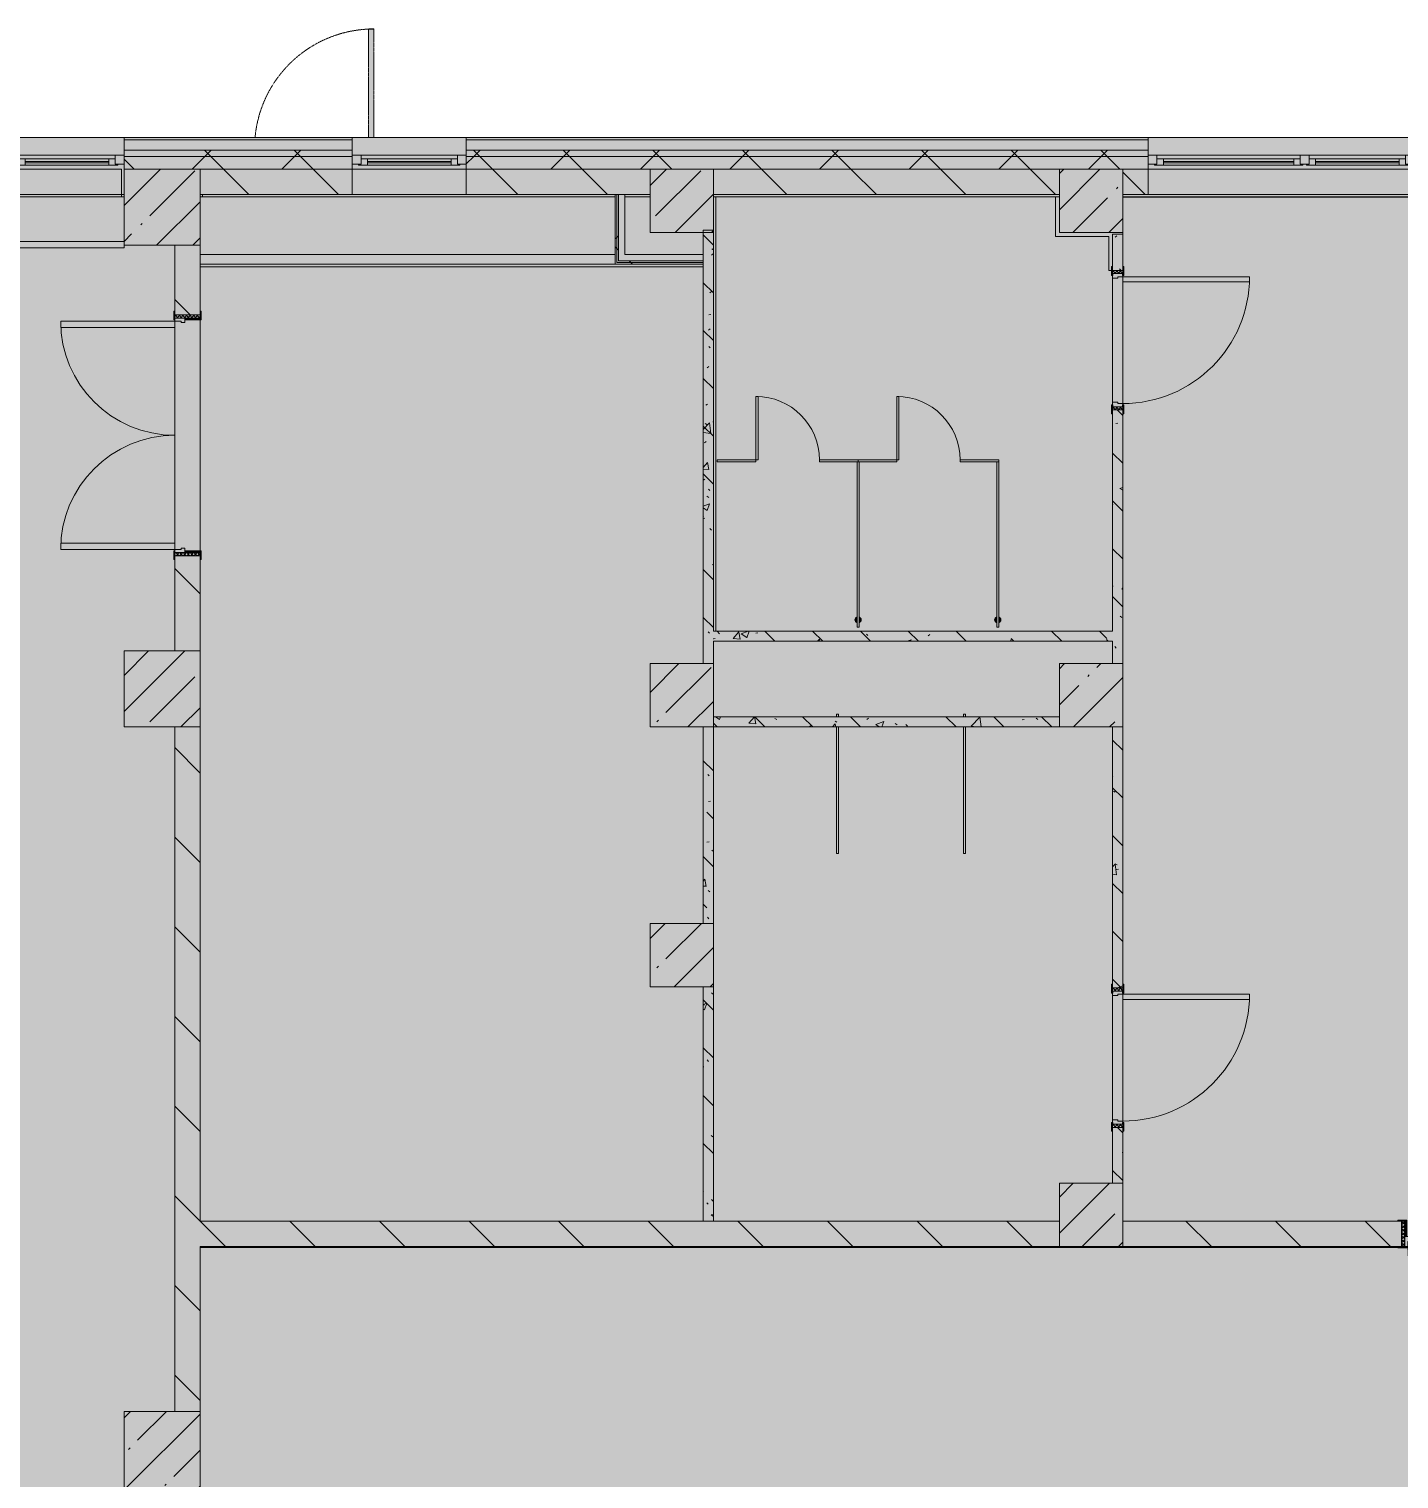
# Model space of a CAD drawing. Header units: millimetres. Extents: x 315 to 209858, y -8553 to 29000.
# Drawn here: x 140395 to 151204, y 16767 to 28205 of the extents above; entities that cross this region are included whole.
import ezdxf

# ---------------------------------------------------------------- set-up
doc = ezdxf.new("R2010")
doc.units = ezdxf.units.MM
doc.linetypes.add('200_ШТРИХ__ш1_п0_6_', pattern=[1.6, 1, -0.6])
doc.layers.add('A-DETL-GENF-4', color=7, linetype='Continuous', lineweight=9, true_color=0xc0c0c0, transparency=0.4)
for name, color, linetype, lineweight in [('A-DETL-MBND-1', 7, '200_ШТРИХ__ш1_п0_6_', 9), ('A-WALL-2', 7, 'Continuous', 5), ('I-WALL-5', 7, 'Continuous', 5), ('S-COLS-2', 7, 'Continuous', 5)]:
    doc.layers.add(name, color=color, linetype=linetype, lineweight=lineweight)
for name, color, linetype, lineweight, true_color in [('A-DOOR-2', 7, 'Continuous', 5, 0xaaaaaa), ('A-DOOR-3', 7, 'Continuous', 5, 0xe2e2e2), ('A-DOOR-4', 7, 'Continuous', 5, 0xb7b7b7), ('A-DOOR-5', 7, 'Continuous', 5, 0x737373), ('A-DOOR-FRAM-2', 7, 'Continuous', 5, 0xe2e2e2), ('A-DOOR-FRAM-3', 7, 'Continuous', 5, 0xaaaaaa), ('A-DOOR-FRAM-4', 7, 'Continuous', 5, 0xb7b7b7), ('A-FLOR-3', 7, 'Continuous', 5, 0xb7b7b7), ('A-GENM-5', 7, 'Continuous', 5, 0x737373), ('A-GENM-7', 7, 'Continuous', 5, 0xe2ddcd), ('A-GLAZ-3', 7, 'Continuous', 5, 0x737373), ('A-WALL-3', 7, 'Continuous', 9, 0x737373), ('A-WALL-4', 7, 'Continuous', 5, 0x737373), ('I-WALL-3', 7, 'Continuous', 5, 0xe7e7e7), ('I-WALL-6', 7, 'Continuous', 5, 0x737373), ('I-WALL-7', 7, 'Continuous', 5, 0x787878), ('S-COLS-3', 7, 'Continuous', 5, 0x737373)]:
    doc.layers.add(name, color=color, linetype=linetype, lineweight=lineweight, true_color=true_color)
pattern_1 = [(45, (74985, 0), (-285.1231, 285.1231), []), (45, (75270.13, 0), (-285.1231, 285.1231), [504.031, -100.806, 16.764, -84.042])]
pattern_2 = [(135, (74985, 0), (-353.5534, -353.5534), [])]
pattern_3 = [(135, (74985, 0), (-377.1708, -377.1708), [533.4, -88.9, 17.78, -88.9]), (135, (74985, 376.94), (-377.1708, -377.1708), []), (50, (74985, 0), (637.6445, -55.7866), [66.675, -733.425]), (355, (74985, 0), (-123.3494, 668.699), [53.34, -586.74]), (100.451, (75038.15, -4.65), (514.299, 612.908), [56.665, -623.315]), (46.184, (74985, 177.8), (948.7764, -147.15), [100.012, -1100.137]), (96.636, (75064.1, 165.5), (830.909, 865.997), [84.998, -934.973]), (351.184, (74985, 177.8), (830.918, 865.988), [80.01, -880.11]), (21, (75073.9, 133.35), (530.6506, -357.9283), [66.675, -733.425]), (326, (75073.9, 133.35), (216.308, 644.6585), [53.34, -586.74]), (71.451, (75118.13, 103.5), (746.9596, 286.7243), [56.665, -623.315]), (37.5, (74985.01, 0), (10.8105, 295.9426), [16.764, -562.864, 16.764, -578.866, -588.962]), (37.5, (74985.01, 0), (10.8105, 295.9426), [-1175.258, 16.764, -572.198]), (7.5, (74985, 0), (233.8692, 350.6318), [16.764, -322.834, 16.764, -549.529, -224.472]), (7.5, (74985, 0), (233.8692, 350.6318), [-905.891, 16.764, -207.708]), (327.5, (74786.76, 0), (474.5678, -20.0513), [16.764, -205.486, 16.764, -676.656, -920.115]), (327.5, (74786.76, 0), (474.5678, -20.0513), [-915.67, 16.764, -903.351]), (317.5, (74697.86, 0), (518.4522, 88.9934), [16.764, -272.161, 16.764, -443.738, -653.415]), (317.5, (74697.86, 0), (518.4522, 88.9934), [-749.427, 16.764, -636.651])]
pattern_4 = [(45, (74985, 0), (-353.5534, 353.5534), []), (135, (74985, 0), (-353.5534, -353.5534), [])]
pattern_5 = [(45, (74985, 0), (-530.33, 530.33), []), (135, (74985, 0), (-530.33, -530.33), [])]

# ---------------------------------------------------------------- blocks, each defined once
blk = doc.blocks.new('BSC_Колонна _Прямоугольная - 600х600-V106-2_3_2_птичка')
at = {"layer": 'S-COLS-2'}
h = blk.add_hatch(dxfattribs=at)
h.set_pattern_fill('FP_112', color=256, style=0, pattern_type=2)
h.set_pattern_definition([(45, (-66460, -17000), (-285.1231, 285.1231), []), (45, (-66174.88, -17000), (-285.1231, 285.1231), [504.031, -100.806, 16.764, -84.042])])
h.paths.add_polyline_path([(-300, -300), (300, -300), (300, 300), (-300, 300)])
at = {"layer": 'S-COLS-3'}
for p, q in [((300, 300), (-300, 300)), ((-300, 300), (-300, -300)), ((300, -300), (300, 300)), ((-300, -300), (300, -300))]:
    blk.add_line(p, q, dxfattribs=at)
blk = doc.blocks.new('BSC_Колонна _Прямоугольная - 500х500-V131-2_3_2_птичка')
at = {"layer": 'S-COLS-2'}
h = blk.add_hatch(dxfattribs=at)
h.set_pattern_fill('FP_136', color=256, style=0, pattern_type=2)
h.set_pattern_definition([(45, (-73790, -22950), (-285.1231, 285.1231), []), (45, (-73504.88, -22950), (-285.1231, 285.1231), [504.031, -100.806, 16.764, -84.042])])
h.paths.add_polyline_path([(-250, -250), (250, -250), (250, 250), (-250, 250)])
at = {"layer": 'S-COLS-3'}
for p, q in [((250, 250), (-250, 250)), ((-250, 250), (-250, -250)), ((250, -250), (250, 250)), ((-250, -250), (250, -250))]:
    blk.add_line(p, q, dxfattribs=at)
blk = doc.blocks.new('BSC_Колонна _Прямоугольная - 500х500-V132-2_3_2_птичка')
at = {"layer": 'S-COLS-2'}
h = blk.add_hatch(dxfattribs=at)
h.set_pattern_fill('FP_137', color=256, style=0, pattern_type=2)
h.set_pattern_definition([(45, (-70560, -22950), (-285.1231, 285.1231), []), (45, (-70274.88, -22950), (-285.1231, 285.1231), [504.031, -100.806, 16.764, -84.042])])
h.paths.add_polyline_path([(-250, -250), (250, -250), (250, 250), (-250, 250)])
at = {"layer": 'S-COLS-3'}
for p, q in [((250, 250), (-250, 250)), ((-250, 250), (-250, -250)), ((250, -250), (250, 250)), ((-250, -250), (250, -250))]:
    blk.add_line(p, q, dxfattribs=at)
blk = doc.blocks.new('110_Дверь_СКБ_1Ст_Внутренняя1 - Д-4 1100x2100h_су мгн-V136-2_3_2_птичка')
at = {"layer": 'A-DOOR-2'}
h = blk.add_hatch(dxfattribs=at)
h.set_pattern_fill('FP_40', color=256, style=0, pattern_type=2)
h.set_pattern_definition([(135, (1751.41, 164.685), (-14.14214, -14.14214), []), (225, (1751.41, 164.685), (14.14214, -14.14214), [])])
h.paths.add_polyline_path([(562.5, 100), (537.5, 100), (537.5, -100), (562.5, -100), (562.5, 38.4)])
at = {"layer": 'A-DOOR-3'}
h = blk.add_hatch(color=256, dxfattribs=at)
h.paths.add_polyline_path([(514.1, 100), (512.5, 100), (512.5, 60), (502.5, 60), (502.5, 20), (537.5, 20), (537.5, 100)])
h.paths.add_polyline_path([(-487.5, 100), (-512.5, 100), (-512.5, 20), (-477.5, 20), (-477.5, 60), (-487.5, 60)])
at = {"layer": 'A-DOOR-FRAM-2'}
for points in [[(-487.5, 1100), (-487.5, 100), (-447.5, 100), (-447.5, 1100)], [(-497.5, 108), (-567.5, 108), (-567.5, 100), (-497.5, 100)], [(-497.5, 20), (-512.5, 20), (-512.5, -100), (-497.5, -100)], [(592.5, 108), (522.5, 108), (522.5, 100), (592.5, 100)], [(537.5, 20), (522.5, 20), (522.5, -100), (537.5, -100)], [(-567.5, -100), (-567.5, -108), (-497.5, -108), (-497.5, -100)], [(592.5, -100), (522.5, -100), (522.5, -108), (592.5, -108)]]:
    blk.add_hatch(color=256, dxfattribs=at).paths.add_polyline_path(points)
at = {"layer": 'A-DOOR-FRAM-3'}
h = blk.add_hatch(dxfattribs=at)
h.set_pattern_fill('FP_41', color=256, style=0, pattern_type=2)
h.set_pattern_definition([(45, (-371.384, 164.685), (-14.1421, 14.1421), []), (135, (-371.384, 164.685), (-14.1421, -14.1421), [])])
h.paths.add_polyline_path([(-526.8, 100), (-537.5, 100), (-537.5, -100), (-512.5, -100), (-512.5, 100)])
at = {"layer": 'A-DOOR-4'}
for p, q in [((-487.5, 1100), (-487.5, 100)), ((-447.5, 1100), (-487.5, 1100)), ((-447.5, 100), (-447.5, 1100)), ((-487.5, 100), (-447.5, 100))]:
    blk.add_line(p, q, dxfattribs=at)
blk.add_arc((-487.5, 100), 1000, 360, 90, dxfattribs=at)
at = {"layer": 'A-DOOR-FRAM-4'}
for p, q in [((-497.5, 108), (-567.5, 108)), ((-567.5, 108), (-567.5, 100)), ((-567.5, 100), (-497.5, 100)), ((-512.5, 100), (-537.5, 100)), ((-537.5, 100), (-537.5, -100)), ((-487.5, 100), (-512.5, 100)), ((-512.5, 100), (-512.5, 20)), ((-512.5, -100), (-512.5, 100)), ((-497.5, 100), (-512.5, 100)), ((-512.5, 100), (-512.5, 99)), ((-512.5, 99), (-497.5, 99)), ((-512.5, 20), (-477.5, 20)), ((-497.5, 20), (-512.5, 20)), ((-512.5, 20), (-512.5, -100)), ((-497.5, 100), (-497.5, 108)), ((-497.5, 99), (-497.5, 100)), ((-497.5, -100), (-497.5, 20)), ((-487.5, 60), (-487.5, 100)), ((-477.5, 60), (-487.5, 60)), ((-477.5, 20), (-477.5, 60)), ((512.5, 60), (502.5, 60)), ((502.5, 60), (502.5, 20)), ((502.5, 20), (537.5, 20)), ((512.5, 100), (512.5, 60)), ((537.5, 100), (512.5, 100)), ((592.5, 108), (522.5, 108)), ((522.5, 108), (522.5, 100)), ((537.5, 100), (522.5, 100)), ((522.5, 100), (522.5, 99)), ((522.5, 100), (592.5, 100)), ((522.5, 99), (537.5, 99)), ((537.5, 20), (522.5, 20)), ((522.5, 20), (522.5, -100)), ((537.5, 20), (537.5, 100)), ((562.5, 100), (537.5, 100)), ((537.5, 100), (537.5, -100)), ((537.5, 99), (537.5, 100)), ((537.5, -100), (537.5, 20)), ((562.5, -100), (562.5, 100)), ((592.5, 100), (592.5, 108)), ((-497.5, -100), (-567.5, -100)), ((-567.5, -100), (-567.5, -108)), ((-567.5, -108), (-497.5, -108)), ((-537.5, -100), (-512.5, -100)), ((-512.5, -100), (-497.5, -100)), ((-497.5, -108), (-497.5, -100)), ((522.5, -100), (537.5, -100)), ((592.5, -100), (522.5, -100)), ((522.5, -100), (522.5, -108)), ((522.5, -108), (592.5, -108)), ((537.5, -100), (562.5, -100)), ((592.5, -108), (592.5, -100))]:
    blk.add_line(p, q, dxfattribs=at)
blk = doc.blocks.new('110_Дверь_СКБ_1Ст_Внутренняя1 - Д-4 1100x2100h_су мгн-32391219-2_3_2_птичка')
at = {"layer": 'A-DOOR-2'}
h = blk.add_hatch(dxfattribs=at)
h.set_pattern_fill('FP_38', color=256, style=0, pattern_type=2)
h.set_pattern_definition([(135, (1751.41, 104.685), (-14.14214, -14.14214), []), (225, (1751.41, 104.685), (14.14214, -14.14214), [])])
h.paths.add_polyline_path([(562, 40), (537, 40), (537, -40), (562, -40)])
at = {"layer": 'A-DOOR-3'}
h = blk.add_hatch(color=256, dxfattribs=at)
h.paths.add_polyline_path([(537, 40), (512, 40), (512, 0), (502, 0), (502, -40), (537, -40)])
h.paths.add_polyline_path([(-478, 0), (-488, 0), (-488, 40), (-513, 40), (-513, -40), (-478, -40)])
at = {"layer": 'A-DOOR-FRAM-2'}
for points in [[(-448, 100), (-448, 1040), (-488, 1040), (-488, 40), (-448, 40)], [(-498, 40), (-498, 48), (-568, 48), (-568, 40)], [(592, 48), (522, 48), (522, 40), (592, 40)], [(-498, -40), (-568, -40), (-568, -48), (-498, -48)], [(592, -48), (592, -40), (522, -40), (522, -48)]]:
    blk.add_hatch(color=256, dxfattribs=at).paths.add_polyline_path(points)
at = {"layer": 'A-DOOR-FRAM-3'}
h = blk.add_hatch(dxfattribs=at)
h.set_pattern_fill('FP_39', color=256, style=0, pattern_type=2)
h.set_pattern_definition([(45, (-371.384, 104.685), (-14.1421, 14.1421), []), (135, (-371.384, 104.685), (-14.1421, -14.1421), [])])
h.paths.add_polyline_path([(-513, 40), (-538, 40), (-538, -40), (-513, -40)])
at = {"layer": 'A-DOOR-4'}
for p, q in [((-488, 1040), (-488, 40)), ((-448, 1040), (-488, 1040)), ((-448, 40), (-448, 1040)), ((-488, 40), (-448, 40))]:
    blk.add_line(p, q, dxfattribs=at)
blk.add_arc((-488, 40), 1000, 360, 90, dxfattribs=at)
at = {"layer": 'A-DOOR-FRAM-4'}
for p, q in [((-498, 48), (-568, 48)), ((-568, 48), (-568, 40)), ((-568, 40), (-498, 40)), ((-513, 40), (-538, 40)), ((-538, 40), (-538, -40)), ((-488, 40), (-513, 40)), ((-513, 40), (-513, -40)), ((-513, -40), (-513, 40)), ((-498, 40), (-513, 40)), ((-513, 40), (-513, 39)), ((-513, 39), (-498, 39)), ((-498, 40), (-498, 48)), ((-498, 39), (-498, 40)), ((-488, 0), (-488, 40)), ((-478, 0), (-488, 0)), ((-478, -40), (-478, 0)), ((512, 0), (502, 0)), ((502, 0), (502, -40)), ((512, 40), (512, 0)), ((537, 40), (512, 40)), ((592, 48), (522, 48)), ((522, 48), (522, 40)), ((537, 40), (522, 40)), ((522, 40), (522, 39)), ((522, 40), (592, 40)), ((522, 39), (537, 39)), ((537, -40), (537, 40)), ((562, 40), (537, 40)), ((537, 40), (537, -40)), ((537, 39), (537, 40)), ((562, -40), (562, 40)), ((592, 40), (592, 48)), ((-498, -40), (-568, -40)), ((-568, -40), (-568, -48)), ((-568, -48), (-498, -48)), ((-538, -40), (-513, -40)), ((-498, -39), (-513, -39)), ((-513, -39), (-513, -40)), ((-513, -40), (-478, -40)), ((-513, -40), (-498, -40)), ((-498, -40), (-498, -39)), ((-498, -48), (-498, -40)), ((502, -40), (537, -40)), ((537, -39), (522, -39)), ((522, -39), (522, -40)), ((522, -40), (537, -40)), ((592, -40), (522, -40)), ((522, -40), (522, -48)), ((522, -48), (592, -48)), ((537, -40), (537, -39)), ((537, -40), (562, -40)), ((592, -48), (592, -40))]:
    blk.add_line(p, q, dxfattribs=at)
blk = doc.blocks.new('131_Сантехническая перегородка - СП-2-V140-2_3_2_птичка')
at = {"layer": 'A-GENM-5'}
for p, q in [((0, 8), (1000, 8)), ((0, 8), (0, -8)), ((1080, 8), (1100, 8)), ((1100, 8), (1100, -8)), ((1000, -8), (0, -8)), ((1100, -8), (1080, -8))]:
    blk.add_line(p, q, dxfattribs=at)
blk = doc.blocks.new('110_Дверь_СКБ_2Ст - Д-10 1800x2100h_Актовый зал EI30-32403870-2_3_2_птичка')
at = {"layer": 'A-DOOR-2'}
h = blk.add_hatch(dxfattribs=at)
h.set_pattern_fill('FP_47', color=256, style=0, pattern_type=2)
h.set_pattern_definition([(135, (1351.41, 164.685), (-14.1421, -14.1421), []), (225, (1351.41, 164.685), (14.1421, -14.1421), [])])
h.paths.add_polyline_path([(937.5, 100), (937.5, -100), (962.5, -100), (962.5, 100)])
at = {"layer": 'A-DOOR-3'}
for points in [[(-887.5, 100), (-837.5, 100), (-837.5, 1000), (-887.5, 1000)], [(862.5, 100), (912.5, 100), (912.5, 1000), (862.5, 1000)]]:
    blk.add_hatch(color=256, dxfattribs=at).paths.add_polyline_path(points)
h = blk.add_hatch(color=256, dxfattribs=at)
h.paths.add_polyline_path([(-912.5, 100), (-912.5, 20), (-877.5, 22.9), (-877.5, 50), (-887.5, 50), (-887.5, 100)])
h.paths.add_polyline_path([(902.5, 20), (937.5, 22.9), (937.5, 100), (912.5, 100), (912.5, 50), (902.5, 50), (902.5, 22.9)])
at = {"layer": 'A-DOOR-FRAM-2'}
for points in [[(-967.5, 100), (-897.5, 100), (-897.5, 108), (-967.5, 108)], [(-912.5, -100), (-897.5, -100), (-897.5, 20), (-912.5, 20)], [(922.5, 100), (992.5, 100), (992.5, 108), (922.5, 108)], [(922.5, -100), (937.5, -100), (937.5, 20), (922.5, 20)], [(-967.5, -108), (-897.5, -108), (-897.5, -100), (-967.5, -100)], [(922.5, -108), (992.5, -108), (992.5, -100), (922.5, -100)]]:
    blk.add_hatch(color=256, dxfattribs=at).paths.add_polyline_path(points)
at = {"layer": 'A-DOOR-FRAM-3'}
h = blk.add_hatch(dxfattribs=at)
h.set_pattern_fill('FP_48', color=256, style=0, pattern_type=2)
h.set_pattern_definition([(45, (-771.384, 164.685), (-14.1421, 14.1421), []), (135, (-771.384, 164.685), (-14.1421, -14.1421), [])])
h.paths.add_polyline_path([(-937.5, 100), (-937.5, -100), (-912.5, -100), (-912.5, 100)])
at = {"layer": 'A-DOOR-4'}
for p, q in [((-887.5, 1000), (-887.5, 100)), ((-837.5, 1000), (-887.5, 1000)), ((-837.5, 100), (-837.5, 1000)), ((912.5, 1000), (862.5, 1000)), ((862.5, 1000), (862.5, 100)), ((912.5, 100), (912.5, 1000)), ((-887.5, 100), (-837.5, 100)), ((862.5, 100), (912.5, 100))]:
    blk.add_line(p, q, dxfattribs=at)
for centre, start, end in [((-887.5, 100), 0, 90), ((912.5, 100), 90, 180)]:
    blk.add_arc(centre, 900, start, end, dxfattribs=at)
at = {"layer": 'A-DOOR-FRAM-4'}
for p, q in [((-897.5, 108), (-967.5, 108)), ((-967.5, 108), (-967.5, 100)), ((-967.5, 100), (-897.5, 100)), ((-912.5, 100), (-937.5, 100)), ((-937.5, 100), (-937.5, -100)), ((-887.5, 100), (-912.5, 100)), ((-912.5, 100), (-912.5, 20)), ((-912.5, -100), (-912.5, 100)), ((-912.5, 20), (-877.5, 20)), ((-897.5, 20), (-912.5, 20)), ((-912.5, 20), (-912.5, -100)), ((-897.5, 100), (-897.5, 108)), ((-897.5, -100), (-897.5, 20)), ((-887.5, 50), (-887.5, 100)), ((-877.5, 50), (-887.5, 50)), ((-877.5, 20), (-877.5, 50)), ((912.5, 50), (902.5, 50)), ((902.5, 50), (902.5, 20)), ((902.5, 20), (937.5, 20)), ((912.5, 100), (912.5, 50)), ((937.5, 100), (912.5, 100)), ((992.5, 108), (922.5, 108)), ((922.5, 108), (922.5, 100)), ((922.5, 100), (992.5, 100)), ((937.5, 20), (922.5, 20)), ((922.5, 20), (922.5, -100)), ((937.5, 20), (937.5, 100)), ((962.5, 100), (937.5, 100)), ((937.5, 100), (937.5, -100)), ((937.5, -100), (937.5, 20)), ((962.5, -100), (962.5, 100)), ((992.5, 100), (992.5, 108)), ((-897.5, -100), (-967.5, -100)), ((-967.5, -100), (-967.5, -108)), ((-967.5, -108), (-897.5, -108)), ((-937.5, -100), (-912.5, -100)), ((-912.5, -100), (-897.5, -100)), ((-897.5, -108), (-897.5, -100)), ((922.5, -100), (937.5, -100)), ((992.5, -100), (922.5, -100)), ((922.5, -100), (922.5, -108)), ((922.5, -108), (992.5, -108)), ((937.5, -100), (962.5, -100)), ((992.5, -108), (992.5, -100))]:
    blk.add_line(p, q, dxfattribs=at)
blk = doc.blocks.new('BSC_Колонна _Прямоугольная - 500х500-V177-2_3_2_птичка')
at = {"layer": 'S-COLS-2'}
h = blk.add_hatch(dxfattribs=at)
h.set_pattern_fill('FP_167', color=256, style=0, pattern_type=2)
h.set_pattern_definition([(45, (-70560, -20900), (-285.1231, 285.1231), []), (45, (-70274.88, -20900), (-285.1231, 285.1231), [504.031, -100.806, 16.764, -84.042])])
h.paths.add_polyline_path([(-250, -250), (250, -250), (250, 250), (-250, 250)])
at = {"layer": 'S-COLS-3'}
for p, q in [((250, 250), (-250, 250)), ((-250, 250), (-250, -250)), ((250, -250), (250, 250)), ((-250, -250), (250, -250))]:
    blk.add_line(p, q, dxfattribs=at)
blk = doc.blocks.new('120_Окно_СКБ_1Ст - 120_Окно_СКБ_1Ст 900х2500_h_-19906774-2_3_2_птичка')
at = {"layer": 'A-GLAZ-3'}
for p, q in [((-450, -75), (-450, -5)), ((-450, -5), (-380, -5)), ((450, -5), (-450, -5)), ((-380, -75), (-450, -75)), ((-450, -75), (-400, -75)), ((-380, -75), (-400, -75)), ((-400, -75), (-400, -85)), ((-400, -85), (400, -85)), ((400, -85), (-400, -85)), ((-380, -5), (-380, -75)), ((380, -35), (-380, -35)), ((-380, -35), (-380, -75)), ((-330, -85), (-330, -35)), ((-330, -55), (330, -55)), ((330, -65), (-330, -65)), ((330, -85), (330, -35)), ((380, -75), (380, -5)), ((380, -5), (450, -5)), ((380, -75), (380, -35)), ((450, -75), (380, -75)), ((400, -75), (380, -75)), ((400, -75), (450, -75)), ((400, -85), (400, -75)), ((450, -5), (450, -75))]:
    blk.add_line(p, q, dxfattribs=at)
blk = doc.blocks.new('120_Окно_СКБ_2Ст - 120_Окно_СКБ_2Ст 2100х2400 _мал створка справа_-19092174-2_3_2_птичка')
at = {"layer": 'A-GLAZ-3'}
for p, q in [((-1050, -75), (-1050, -5)), ((-1050, -5), (-980, -5)), ((1050, -5), (-1050, -5)), ((-980, -75), (-1050, -75)), ((-1050, -75), (-1000, -75)), ((-980, -75), (-1000, -75)), ((-1000, -75), (-1000, -85)), ((-1000, -85), (170, -85)), ((170, -85), (-1000, -85)), ((-980, -5), (-980, -75)), ((150, -35), (-980, -35)), ((-980, -35), (-980, -75)), ((-930, -85), (-930, -35)), ((-930, -55), (100, -55)), ((100, -65), (-930, -65)), ((100, -85), (100, -35)), ((150, -75), (150, -5)), ((150, -5), (220, -5)), ((150, -75), (150, -35)), ((220, -75), (150, -75)), ((170, -75), (150, -75)), ((170, -75), (200, -75)), ((170, -85), (170, -75)), ((220, -75), (200, -75)), ((200, -75), (200, -85)), ((200, -85), (1000, -85)), ((1000, -85), (200, -85)), ((220, -5), (220, -75)), ((980, -35), (220, -35)), ((220, -35), (220, -75)), ((270, -85), (270, -35)), ((270, -55), (930, -55)), ((930, -65), (270, -65)), ((930, -85), (930, -35)), ((980, -75), (980, -5)), ((980, -5), (1050, -5)), ((980, -75), (980, -35)), ((1050, -75), (980, -75)), ((1000, -75), (980, -75)), ((1000, -75), (1050, -75)), ((1000, -85), (1000, -75)), ((1050, -5), (1050, -75))]:
    blk.add_line(p, q, dxfattribs=at)
blk = doc.blocks.new('BSC_Колонна _Прямоугольная - 500х500-V183-2_3_2_птичка')
at = {"layer": 'S-COLS-2'}
h = blk.add_hatch(dxfattribs=at)
h.set_pattern_fill('FP_172', color=256, style=0, pattern_type=2)
h.set_pattern_definition([(45, (-73790, -18850), (-285.1231, 285.1231), []), (45, (-73504.88, -18850), (-285.1231, 285.1231), [504.031, -100.806, 16.764, -84.042])])
h.paths.add_polyline_path([(-250, -250), (250, -250), (250, 250), (-250, 250)])
at = {"layer": 'S-COLS-3'}
for p, q in [((250, 250), (-250, 250)), ((-250, 250), (-250, -250)), ((250, -250), (250, 250)), ((-250, -250), (250, -250))]:
    blk.add_line(p, q, dxfattribs=at)
blk = doc.blocks.new('110_Дверь_СКБ_1Ст_Наружная - ДН-2д_л__ Дверь из подвала ЛК _900 мм в свету_ 3300-22851703-2_3_2_птичка')
at = {"layer": 'A-DETL-MBND-1'}
blk.add_hatch(color=256, dxfattribs=at).paths.add_polyline_path([(489.5, 135), (489.5, 990), (449.5, 990), (449.5, 135)])
for p, q in [((489.5, 990), (449.5, 990)), ((449.5, 990), (449.5, 135)), ((489.5, 135), (489.5, 990))]:
    blk.add_line(p, q, dxfattribs=at)
blk.add_arc((489.5, 50), 940, 90, 174.73278, dxfattribs=at)
blk = doc.blocks.new('131_Сантехническая перегородка_Дверь - СД-1-V227-2_3_2_птичка')
at = {"layer": 'A-GENM-7'}
for points in [[(0, -8), (305, -8), (305, 8), (0, 8)], [(805, -8), (1110, -8), (1110, 8), (805, 8)]]:
    blk.add_hatch(color=256, dxfattribs=at).paths.add_polyline_path(points)
at = {"layer": 'A-DOOR-5'}
for p, q in [((321, 508), (305, 508)), ((305, 8), (305, 508)), ((321, 8), (321, 508)), ((321, 8), (305, 8))]:
    blk.add_line(p, q, dxfattribs=at)
blk.add_arc((305, 8), 500, 360, 90, dxfattribs=at)
at = {"layer": 'A-GENM-5'}
for p, q in [((305, 8), (0, 8)), ((0, 8), (0, -8)), ((305, -8), (305, 8)), ((1110, 8), (805, 8)), ((805, 8), (805, -8)), ((1110, -8), (1110, 8)), ((0, -8), (305, -8)), ((805, -8), (1110, -8))]:
    blk.add_line(p, q, dxfattribs=at)
blk = doc.blocks.new('131_Сантехническая перегородка - СП-4-V233-2_3_2_птичка')
at = {"layer": 'A-GENM-7'}
blk.add_hatch(color=256, dxfattribs=at).paths.add_polyline_path([(1330, 8), (26, 8), (26, -8), (1330, -8)])
at = {"layer": 'A-GENM-5'}
for p, q in [((1330, 8), (26, 8)), ((26, 8), (26, -8)), ((1330, -8), (1330, 8)), ((26, -8), (1330, -8))]:
    blk.add_line(p, q, dxfattribs=at)
at = {"layer": 'A-GENM-5', "flags": 128}
for points in [[(97, 8), (97, 9), (96, 9), (96, 9), (96, 10), (95, 10), (95, 11), (94, 11), (94, 12), (93, 12), (93, 12), (92, 13), (92, 13), (91, 13), (91, 14), (90, 14), (90, 14), (89, 14), (89, 14), (88, 15), (87, 15), (87, 15), (86, 15), (86, 15), (85, 15), (84, 15), (84, 15), (83, 15), (83, 15), (82, 15), (81, 15), (81, 15), (80, 15), (80, 14), (79, 14), (78, 14), (78, 14), (77, 13), (77, 13), (76, 13), (76, 13), (75, 12), (75, 12), (74, 11), (74, 11), (74, 11), (73, 10), (73, 10), (72, 9), (72, 9), (72, 8), (71, 8)], [(71, -8), (72, -9), (72, -9), (72, -9), (73, -10), (73, -10), (74, -11), (74, -11), (75, -12), (75, -12), (76, -12), (76, -13), (77, -13), (77, -13), (78, -14), (78, -14), (79, -14), (79, -14), (80, -14), (80, -15), (81, -15), (82, -15), (82, -15), (83, -15), (83, -15), (84, -15), (85, -15), (85, -15), (86, -15), (86, -15), (87, -15), (88, -15), (88, -15), (89, -14), (89, -14), (90, -14), (90, -14), (91, -13), (92, -13), (92, -13), (93, -13), (93, -12), (94, -12), (94, -11), (94, -11), (95, -11), (95, -10), (96, -10), (96, -9), (96, -9), (97, -8), (97, -8)]]:
    blk.add_lwpolyline(points, dxfattribs=at)
at = {"layer": 'A-GENM-5'}
for radius, start, end in [(24.6, 19.9113, 160.0887), (17.6, 45, 135), (17.6, 45, 135), (15.1, 45, 135), (24.6, 199.9113, 340.0887), (17.6, 225, 315), (17.6, 225, 315), (15.1, 225, 315)]:
    blk.add_arc((84, 0), radius, start, end, dxfattribs=at)
blk = doc.blocks.new('Зашивка приборов отопления29 - Зашивка приборов отопления-33323054-2_3_2_птичка')
at = {"layer": 'A-WALL-4'}
for p, q in [((66780, 26880), (66760, 26880)), ((70036, 26425), (66760, 26425)), ((66760, 26350), (70036, 26350))]:
    blk.add_line(p, q, dxfattribs=at)

msp = doc.modelspace()

# ---------------------------------------------------------------- hatches: boundary and pattern name
at = {"layer": 'A-DETL-GENF-4'}
msp.add_hatch(color=256, dxfattribs=at).paths.add_polyline_path([(150845, -280), (150845, 3300), (159845, 3300), (159845, 27350), (116895, 27350), (116895, 23778), (113745, 23778), (113745, -280), (149949.6, -280)])
at = {"layer": 'A-WALL-2'}
h = msp.add_hatch(dxfattribs=at)
h.set_pattern_fill('FP_105', color=256, style=0, pattern_type=2)
h.set_pattern_definition(pattern_4)
h.paths.add_polyline_path([(159788.9, 27200), (159845, 27200), (159845, 27250), (155335, 27250), (155335, 27200), (158041.4, 27200)])
h.paths.add_polyline_path([(152835, 27200), (152835, 27250), (151325, 27250), (151325, 27200), (152031.5, 27200)])
h.paths.add_polyline_path([(141145, 27200), (142945, 27200), (142945, 27250), (141145, 27250)])
h.paths.add_polyline_path([(140245, 27200), (140245, 27250), (139165, 27250), (139165, 27200), (139940.2, 27200)])
h.paths.add_polyline_path([(143845, 27200), (149225, 27200), (149225, 27250), (143845, 27250)])
h.paths.add_polyline_path([(124967.2, 27200), (125745.2, 27200), (125745.2, 27250), (124645.3, 27250), (124645.3, 27200)])
h.paths.add_polyline_path([(129994.9, 27200), (129994.9, 27250), (128845.2, 27250), (128845.2, 27200), (129130.9, 27200)])
h.paths.add_polyline_path([(130894.9, 27200), (132145, 27200), (132145, 27250), (130894.9, 27250)])
h.paths.add_polyline_path([(136025, 27200), (136025, 27250), (134845, 27250), (134845, 27200), (135740.2, 27200)])
h.paths.add_polyline_path([(123745.3, 27200), (123745.3, 27250), (122492, 27250), (122492, 27200), (122885.3, 27200)])
h.paths.add_polyline_path([(118721.6, 27200), (119392, 27200), (119392, 27250), (116995, 27250), (116995, 27200), (117680.6, 27200)])
h = msp.add_hatch(dxfattribs=at)
h.set_pattern_fill('FP_105', color=256, style=0, pattern_type=2)
h.set_pattern_definition(pattern_4)
h.paths.add_polyline_path([(159185, 27100), (159845, 27100), (159845, 27200), (155335, 27200), (155335, 27100), (156839, 27100)])
h.paths.add_polyline_path([(152031.5, 27100), (152835, 27100), (152835, 27200), (151325, 27200), (151325, 27100), (151735, 27100)])
h.paths.add_polyline_path([(145295, 27100), (149225, 27100), (149225, 27200), (143845, 27200), (143845, 27100)])
h.paths.add_polyline_path([(142663.1, 27100), (142945, 27100), (142945, 27200), (141145, 27200), (141145, 27100), (141745, 27100)])
h.paths.add_polyline_path([(136025, 27100), (136025, 27200), (134845, 27200), (134845, 27100), (135740.2, 27100)])
h.paths.add_polyline_path([(130894.9, 27100), (132145, 27100), (132145, 27200), (130894.9, 27200)])
h.paths.add_polyline_path([(129130.9, 27100), (129994.9, 27100), (129994.9, 27200), (128845.2, 27200), (128845.2, 27100)])
h.paths.add_polyline_path([(139540.3, 27100), (140245, 27100), (140245, 27200), (139165, 27200), (139165, 27100)])
h.paths.add_polyline_path([(117680.6, 27100), (119392, 27100), (119392, 27200), (117045, 27200), (117045, 27100), (117229.8, 27100)])
h.paths.add_polyline_path([(124645.3, 27100), (125745.2, 27100), (125745.2, 27200), (124645.3, 27200)])
h.paths.add_polyline_path([(122885.3, 27100), (123745.3, 27100), (123745.3, 27200), (122492, 27200), (122492, 27100)])
at = {"layer": 'I-WALL-3'}
for points in [[(145095.6, 26425), (145095.6, 26900), (145045.6, 26900), (145045.6, 26425)], [(145715, 26375), (145715, 26425), (145045.6, 26425), (145045.6, 26375)]]:
    msp.add_hatch(color=256, dxfattribs=at).paths.add_polyline_path(points)
at = {"layer": 'I-WALL-5'}
h = msp.add_hatch(dxfattribs=at)
h.set_pattern_fill('FP_116', color=256, style=0, pattern_type=2)
h.set_pattern_definition(pattern_2)
h.paths.add_polyline_path([(155635, 26900), (155635, 27100), (155335, 27100), (155335, 26900)])
h.paths.add_polyline_path([(156135, 26900), (159185, 26900), (159185, 27100), (156135, 27100), (156135, 26945.8)])
h.paths.add_polyline_path([(149025, 26900), (149225, 26900), (149225, 27100), (149025, 27100), (149025, 26945.8)])
h.paths.add_polyline_path([(147867.8, 26900), (148525, 26900), (148525, 27100), (145795, 27100), (145795, 26900)])
h.paths.add_polyline_path([(145295, 26900), (145295, 27100), (143845, 27100), (143845, 26900), (144745, 26900)])
h.paths.add_polyline_path([(152235, 26900), (152835, 26900), (152835, 27100), (152235, 27100), (152235, 26945.8)])
h.paths.add_polyline_path([(151325, 26900), (151735, 26900), (151735, 27100), (151325, 27100), (151325, 26945.8)])
h.paths.add_polyline_path([(141745, 26900), (142945, 26900), (142945, 27100), (141745, 27100), (141745, 26945.8)])
h.paths.add_polyline_path([(139540.3, 26900), (140245, 26900), (140245, 27100), (139145, 27100), (139145, 26900), (139449.8, 26900)])
h.paths.add_polyline_path([(136045, 26900), (136045, 27100), (134845, 27100), (134845, 26900), (135376.5, 26900)])
h.paths.add_polyline_path([(131212.8, 26900), (132145, 26900), (132145, 27100), (130894.9, 27100), (130894.9, 26900)])
h.paths.add_polyline_path([(128845.2, 26900), (129994.9, 26900), (129994.9, 27100), (128845.2, 27100), (128845.2, 26945.8)])
h.paths.add_polyline_path([(125745.2, 26900), (125745.2, 27100), (125349.8, 27100), (125349.8, 26900)])
h = msp.add_hatch(dxfattribs=at)
h.set_pattern_fill('FP_205', color=256, style=0, pattern_type=2)
h.set_pattern_definition(pattern_5)
h.paths.add_polyline_path([(145033.1, 26362.5), (145033.1, 26900), (145020.6, 26900), (145020.6, 26362.5)])
h = msp.add_hatch(dxfattribs=at)
h.set_pattern_fill('FP_205', color=256, style=0, pattern_type=2)
h.set_pattern_definition(pattern_5)
h.paths.add_polyline_path([(145045.6, 26375), (145045.6, 26900), (145033.1, 26900), (145033.1, 26375)])
h = msp.add_hatch(dxfattribs=at)
h.set_pattern_fill('FP_116', color=256, style=0, pattern_type=2)
h.set_pattern_definition(pattern_2)
h.paths.add_polyline_path([(141745, 12300), (141745, 15175), (141545, 15175), (141545, 12300), (141622.1, 12300)])
h.paths.add_polyline_path([(141622.1, 16625), (141745, 16625), (141745, 16700), (141545, 16700), (141545, 16625)])
h.paths.add_polyline_path([(141545, 17300), (141745, 17300), (141745, 22700), (141545, 22700), (141545, 17478.1)])
h.paths.add_polyline_path([(141745, 23300), (141745, 24050), (141545, 24050), (141545, 23300), (141622.1, 23300)])
h.paths.add_polyline_path([(141745, 25950), (141745, 26500), (141545, 26500), (141545, 25950), (141622.1, 25950)])
h = msp.add_hatch(dxfattribs=at)
h.set_pattern_fill('FP_205', color=256, style=0, pattern_type=2)
h.set_pattern_definition(pattern_5)
h.paths.add_polyline_path([(145715, 26350), (145715, 26362.5), (145020.6, 26362.5), (145020.6, 26350)])
h = msp.add_hatch(dxfattribs=at)
h.set_pattern_fill('FP_205', color=256, style=0, pattern_type=2)
h.set_pattern_definition(pattern_5)
h.paths.add_polyline_path([(145715, 26362.5), (145715, 26375), (145033.1, 26375), (145033.1, 26362.5)])
h = msp.add_hatch(dxfattribs=at)
h.set_pattern_fill('FP_116', color=256, style=0, pattern_type=2)
h.set_pattern_definition(pattern_2)
h.paths.add_polyline_path([(152325, 18600), (153565, 18600), (153565, 18800), (152325, 18800), (152325, 18661.6)])
h.paths.add_polyline_path([(155195, 18600), (159185, 18600), (159185, 18800), (155165, 18800), (155165, 18600)])
h.paths.add_polyline_path([(149025, 18600), (151225, 18600), (151225, 18800), (149025, 18800), (149025, 18681)])
h.paths.add_polyline_path([(141745, 18600), (148525, 18600), (148525, 18800), (141745, 18800)])
at = {"layer": 'I-WALL-7'}
h = msp.add_hatch(dxfattribs=at)
h.set_pattern_fill('FP_122', color=256, style=0, pattern_type=2)
h.set_pattern_definition(pattern_3)
h.paths.add_polyline_path([(145795, 21150), (145791.1, 22700), (145715, 22700), (145715, 21150)])
h.paths.add_polyline_path([(145715, 23200), (145795, 23200), (145795, 26617.5), (145715, 26617.5), (145715, 24578.9)])
h = msp.add_hatch(dxfattribs=at)
h.set_pattern_fill('FP_122', color=256, style=0, pattern_type=2)
h.set_pattern_definition(pattern_3)
h.paths.add_polyline_path([(148992.6, 19100), (149025, 19100), (149025, 19540), (148945, 19540), (148945, 19100)])
h.paths.add_polyline_path([(149025, 20640), (149025, 22700), (148945, 22700), (148945, 20640)])
h.paths.add_polyline_path([(148958.9, 23200), (149025, 23200), (149025, 25200), (148945, 25200), (148945, 23200)])
h.paths.add_polyline_path([(148945, 26300), (149025, 26300), (149025, 26587.5), (148945, 26587.5), (148945, 26330)])
h = msp.add_hatch(dxfattribs=at)
h.set_pattern_fill('FP_122', color=256, style=0, pattern_type=2)
h.set_pattern_definition(pattern_3)
h.paths.add_polyline_path([(148945, 23375), (148945, 23455), (145795, 23455), (145795, 23375), (147867.8, 23375)])
h = msp.add_hatch(dxfattribs=at)
h.set_pattern_fill('FP_122', color=256, style=0, pattern_type=2)
h.set_pattern_definition(pattern_3)
h.paths.add_polyline_path([(147867.8, 22700), (148525, 22700), (148525, 22780), (145795, 22780), (145795, 22700)])
h = msp.add_hatch(dxfattribs=at)
h.set_pattern_fill('FP_122', color=256, style=0, pattern_type=2)
h.set_pattern_definition(pattern_3)
h.paths.add_polyline_path([(145715, 18800), (145795, 18800), (145795, 20650), (145715, 20650), (145715, 19845)])
at = {"layer": 'S-COLS-2'}
h = msp.add_hatch(dxfattribs=at)
h.set_pattern_fill('FP_113', color=256, style=0, pattern_type=2)
h.set_pattern_definition(pattern_1)
h.paths.add_polyline_path([(141745, 26500), (141745, 27100), (141145, 27100), (141145, 26500), (141622.1, 26500)])
h = msp.add_hatch(dxfattribs=at)
h.set_pattern_fill('FP_113', color=256, style=0, pattern_type=2)
h.set_pattern_definition(pattern_1)
h.paths.add_polyline_path([(145785.9, 26600), (145795, 26600), (145795, 27100), (145295, 27100), (145295, 26600)])
h = msp.add_hatch(dxfattribs=at)
h.set_pattern_fill('FP_113', color=256, style=0, pattern_type=2)
h.set_pattern_definition(pattern_1)
h.paths.add_polyline_path([(149025, 26600), (149025, 27100), (148525, 27100), (148525, 26600), (148908.7, 26600)])
h = msp.add_hatch(dxfattribs=at)
h.set_pattern_fill('FP_113', color=256, style=0, pattern_type=2)
h.set_pattern_definition(pattern_1)
h.paths.add_polyline_path([(141622.1, 22700), (141745, 22700), (141745, 23300), (141145, 23300), (141145, 22700), (141545, 22700)])

# ---------------------------------------------------------------- linework, layer by layer
at = {"layer": 'A-FLOR-3'}
for p, q in [((141145, 26880), (141125, 26880)), ((145815, 26880), (145815, 23455)), ((148494, 26569), (148494, 26880)), ((151304, 26879), (149025, 26879)), ((148914, 26569), (148494, 26569)), ((148914, 26300), (148914, 26569)), ((149025, 26600), (149025, 26587.5)), ((145715, 26330), (141745, 26330)), ((148937, 26300), (148914, 26300)), ((151195, 18592.9), (141745, 18592.9))]:
    msp.add_line(p, q, dxfattribs=at)
at = {"layer": 'A-WALL-3'}
for p, q in [((142945, 27330), (141145, 27330)), ((142945, 27250), (141145, 27250)), ((149225, 27330), (143845, 27330)), ((149225, 27250), (143845, 27250)), ((142945, 27200), (141145, 27200)), ((149225, 27200), (143845, 27200)), ((142945, 27100), (141745, 27100)), ((145295, 27100), (143845, 27100)), ((148525, 27100), (145795, 27100)), ((149225, 27100), (149025, 27100)), ((145033.1, 26900), (145033.1, 26362.5)), ((145045.6, 26900), (145045.6, 26375)), ((145033.1, 26362.5), (145715, 26362.5)), ((145045.6, 26375), (145715, 26375)), ((145715, 18800), (145795, 18800))]:
    msp.add_line(p, q, dxfattribs=at)
at = {"layer": 'A-WALL-4'}
for p, q in [((151325, 27350), (132145, 27350)), ((141145, 27350), (141145, 27100)), ((142945, 27100), (142945, 27350)), ((143845, 27350), (143845, 27100)), ((149225, 27100), (149225, 27350)), ((141145, 27100), (141745, 27100)), ((145295, 27100), (145795, 27100)), ((148525, 27100), (149025, 27100))]:
    msp.add_line(p, q, dxfattribs=at)
at = {"layer": 'I-WALL-6'}
for p, q in [((140245, 27100), (141125, 27100)), ((141125, 26880), (141125, 27100)), ((141745, 27100), (141745, 26900)), ((142945, 26900), (142945, 27100)), ((142945, 27100), (143845, 27100)), ((143845, 27100), (143845, 26900)), ((145295, 26900), (145295, 27100)), ((145795, 27100), (145795, 26900)), ((148525, 26900), (148525, 27100)), ((149025, 27100), (149025, 26900)), ((149225, 26900), (149225, 27100)), ((149225, 27100), (151325, 27100)), ((125349.8, 26900), (141145, 26900)), ((141125, 26880), (135745, 26880)), ((141745, 26900), (145295, 26900)), ((141765, 26900), (141765, 26880)), ((145021.1, 26880), (141765, 26880)), ((145095.6, 26900), (145020.6, 26900)), ((145020.6, 26900), (145020.6, 26350)), ((145095.6, 26425), (145095.6, 26900)), ((145295, 26880), (145095.6, 26880)), ((145795, 26900), (148525, 26900)), ((148525, 26880), (145795, 26880)), ((151735, 26900), (149025, 26900)), ((151325.9, 26880), (149025, 26880)), ((145715, 26617.5), (145715, 23200)), ((145795, 26617.5), (145715, 26617.5)), ((145795, 23455), (145795, 26617.5)), ((148945, 26587.5), (148945, 26330)), ((149025, 26587.5), (148945, 26587.5)), ((149025, 26330), (149025, 26587.5)), ((135766, 26529), (141145, 26529)), ((141145.5, 26479), (135766, 26479)), ((141145.5, 26500.3), (141145.5, 26479)), ((141745, 26500), (141545, 26500)), ((141545, 26500), (141545, 25980)), ((141745, 25980), (141745, 26500)), ((145715, 26425), (145095.6, 26425)), ((145020.6, 26350), (145715, 26350)), ((148945, 25260), (148945, 26240)), ((149025, 26210), (149025, 25250)), ((141545, 24150), (141545, 25850)), ((141745, 25910), (141745, 24090)), ((148945, 25170), (148945, 23455)), ((149025, 23200), (149025, 25170)), ((141545, 24020), (141545, 23300)), ((141745, 23300), (141745, 24020)), ((148945, 23455), (145795, 23455)), ((145795, 23375), (148945, 23375)), ((145795, 23200), (145795, 23375)), ((148945, 23375), (148945, 23200)), ((141545, 23300), (141745, 23300)), ((148525, 22780), (145795, 22780)), ((141545, 22700), (141545, 17300)), ((141745, 22700), (141545, 22700)), ((141745, 18800), (141745, 22700)), ((145715, 22700), (145715, 21150)), ((145795, 21150), (145795, 22700)), ((145795, 22700), (148525, 22700)), ((148945, 22700), (148945, 20670)), ((149025, 20670), (149025, 22700)), ((145715, 20650), (145715, 18800)), ((145795, 18800), (145795, 20650)), ((148945, 19600), (148945, 20580)), ((149025, 20550), (149025, 19590)), ((148945, 19510), (148945, 19100)), ((149025, 19100), (149025, 19510)), ((145715, 18800), (141745, 18800)), ((148525, 18800), (145795, 18800)), ((151195, 18800), (149025, 18800)), ((141745, 17300), (141745, 18600)), ((141745, 18600), (148525, 18600)), ((149025, 18600), (151195, 18600))]:
    msp.add_line(p, q, dxfattribs=at)
at = {"layer": 'S-COLS-3'}
for p, q in [((141745, 27100), (141145, 27100)), ((141145, 27100), (141145, 26500)), ((141745, 26900), (141745, 27100)), ((145795, 27100), (145295, 27100)), ((145295, 27100), (145295, 26900)), ((145795, 26900), (145795, 27100)), ((149025, 27100), (148525, 27100)), ((148525, 27100), (148525, 26900)), ((149025, 26900), (149025, 27100)), ((141745, 26500), (141745, 26900)), ((145295, 26900), (145295, 26600)), ((145795, 26600), (145795, 26900)), ((148525, 26900), (148525, 26600)), ((149025, 26600), (149025, 26900)), ((145295, 26600), (145795, 26600)), ((148525, 26600), (149025, 26600)), ((141145, 26500), (141745, 26500)), ((141545, 23300), (141145, 23300)), ((141145, 23300), (141145, 22700)), ((141745, 23300), (141545, 23300)), ((141745, 22700), (141745, 23300)), ((141145, 22700), (141545, 22700)), ((141545, 22700), (141745, 22700))]:
    msp.add_line(p, q, dxfattribs=at)

# ---------------------------------------------------------------- block references
at = {"layer": 'A-DETL-MBND-1'}
msp.add_blockref('110_Дверь_СКБ_1Ст_Наружная - ДН-2д_л__ Дверь из подвала ЛК _900 мм в свету_ 3300-22851703-2_3_2_птичка', (142625.5, 27215), dxfattribs=at)
at = {"layer": 'A-DOOR-4'}
for name, p, rotation in [('110_Дверь_СКБ_1Ст_Внутренняя1 - Д-4 1100x2100h_су мгн-32391219-2_3_2_птичка', (148985, 25762.5), 269.9999999999999), ('110_Дверь_СКБ_2Ст - Д-10 1800x2100h_Актовый зал EI30-32403870-2_3_2_птичка', (141645, 24987.5), 89.9999999999999), ('110_Дверь_СКБ_1Ст_Внутренняя1 - Д-4 1100x2100h_су мгн-32391219-2_3_2_птичка', (148985, 20102.5), 269.9999999999999), ('110_Дверь_СКБ_1Ст_Внутренняя1 - Д-4 1100x2100h_су мгн-V136-2_3_2_птичка', (151787.5, 18700), 180)]:
    msp.add_blockref(name, p, dxfattribs=dict(at, rotation=rotation))
at = {"layer": 'A-GENM-5'}
for p in [(145826, 24798.5), (146936.4, 24798.5)]:
    msp.add_blockref('131_Сантехническая перегородка_Дверь - СД-1-V227-2_3_2_птичка', p, dxfattribs=at)
for name, p, rotation in [('131_Сантехническая перегородка - СП-4-V233-2_3_2_птичка', (146936.4, 23460.5), 90.00000000001177), ('131_Сантехническая перегородка - СП-4-V233-2_3_2_птичка', (148038.7, 23460.5), 90.00000000001177), ('131_Сантехническая перегородка - СП-2-V140-2_3_2_птичка', (146775, 21700), 90.00000000000006), ('131_Сантехническая перегородка - СП-2-V140-2_3_2_птичка', (147775, 21700), 90.00000000000006)]:
    msp.add_blockref(name, p, dxfattribs=dict(at, rotation=rotation))
at = {"layer": 'A-GLAZ-3'}
for name, p in [('120_Окно_СКБ_1Ст - 120_Окно_СКБ_1Ст 900х2500_h_-19906774-2_3_2_птичка', (140695, 27215)), ('120_Окно_СКБ_1Ст - 120_Окно_СКБ_1Ст 900х2500_h_-19906774-2_3_2_птичка', (143395, 27215)), ('120_Окно_СКБ_2Ст - 120_Окно_СКБ_2Ст 2100х2400 _мал створка справа_-19092174-2_3_2_птичка', (150275, 27215))]:
    msp.add_blockref(name, p, dxfattribs=at)
at = {"layer": 'A-WALL-4'}
msp.add_blockref('Зашивка приборов отопления29 - Зашивка приборов отопления-33323054-2_3_2_птичка', (74985, 0), dxfattribs=at)
at = {"layer": 'S-COLS-3'}
for name, p in [('BSC_Колонна _Прямоугольная - 500х500-V132-2_3_2_птичка', (145545, 22950)), ('BSC_Колонна _Прямоугольная - 500х500-V131-2_3_2_птичка', (148775, 22950)), ('BSC_Колонна _Прямоугольная - 500х500-V177-2_3_2_птичка', (145545, 20900)), ('BSC_Колонна _Прямоугольная - 500х500-V183-2_3_2_птичка', (148775, 18850)), ('BSC_Колонна _Прямоугольная - 600х600-V106-2_3_2_птичка', (141445, 17000))]:
    msp.add_blockref(name, p, dxfattribs=at)

doc.saveas('drawing.dxf')
